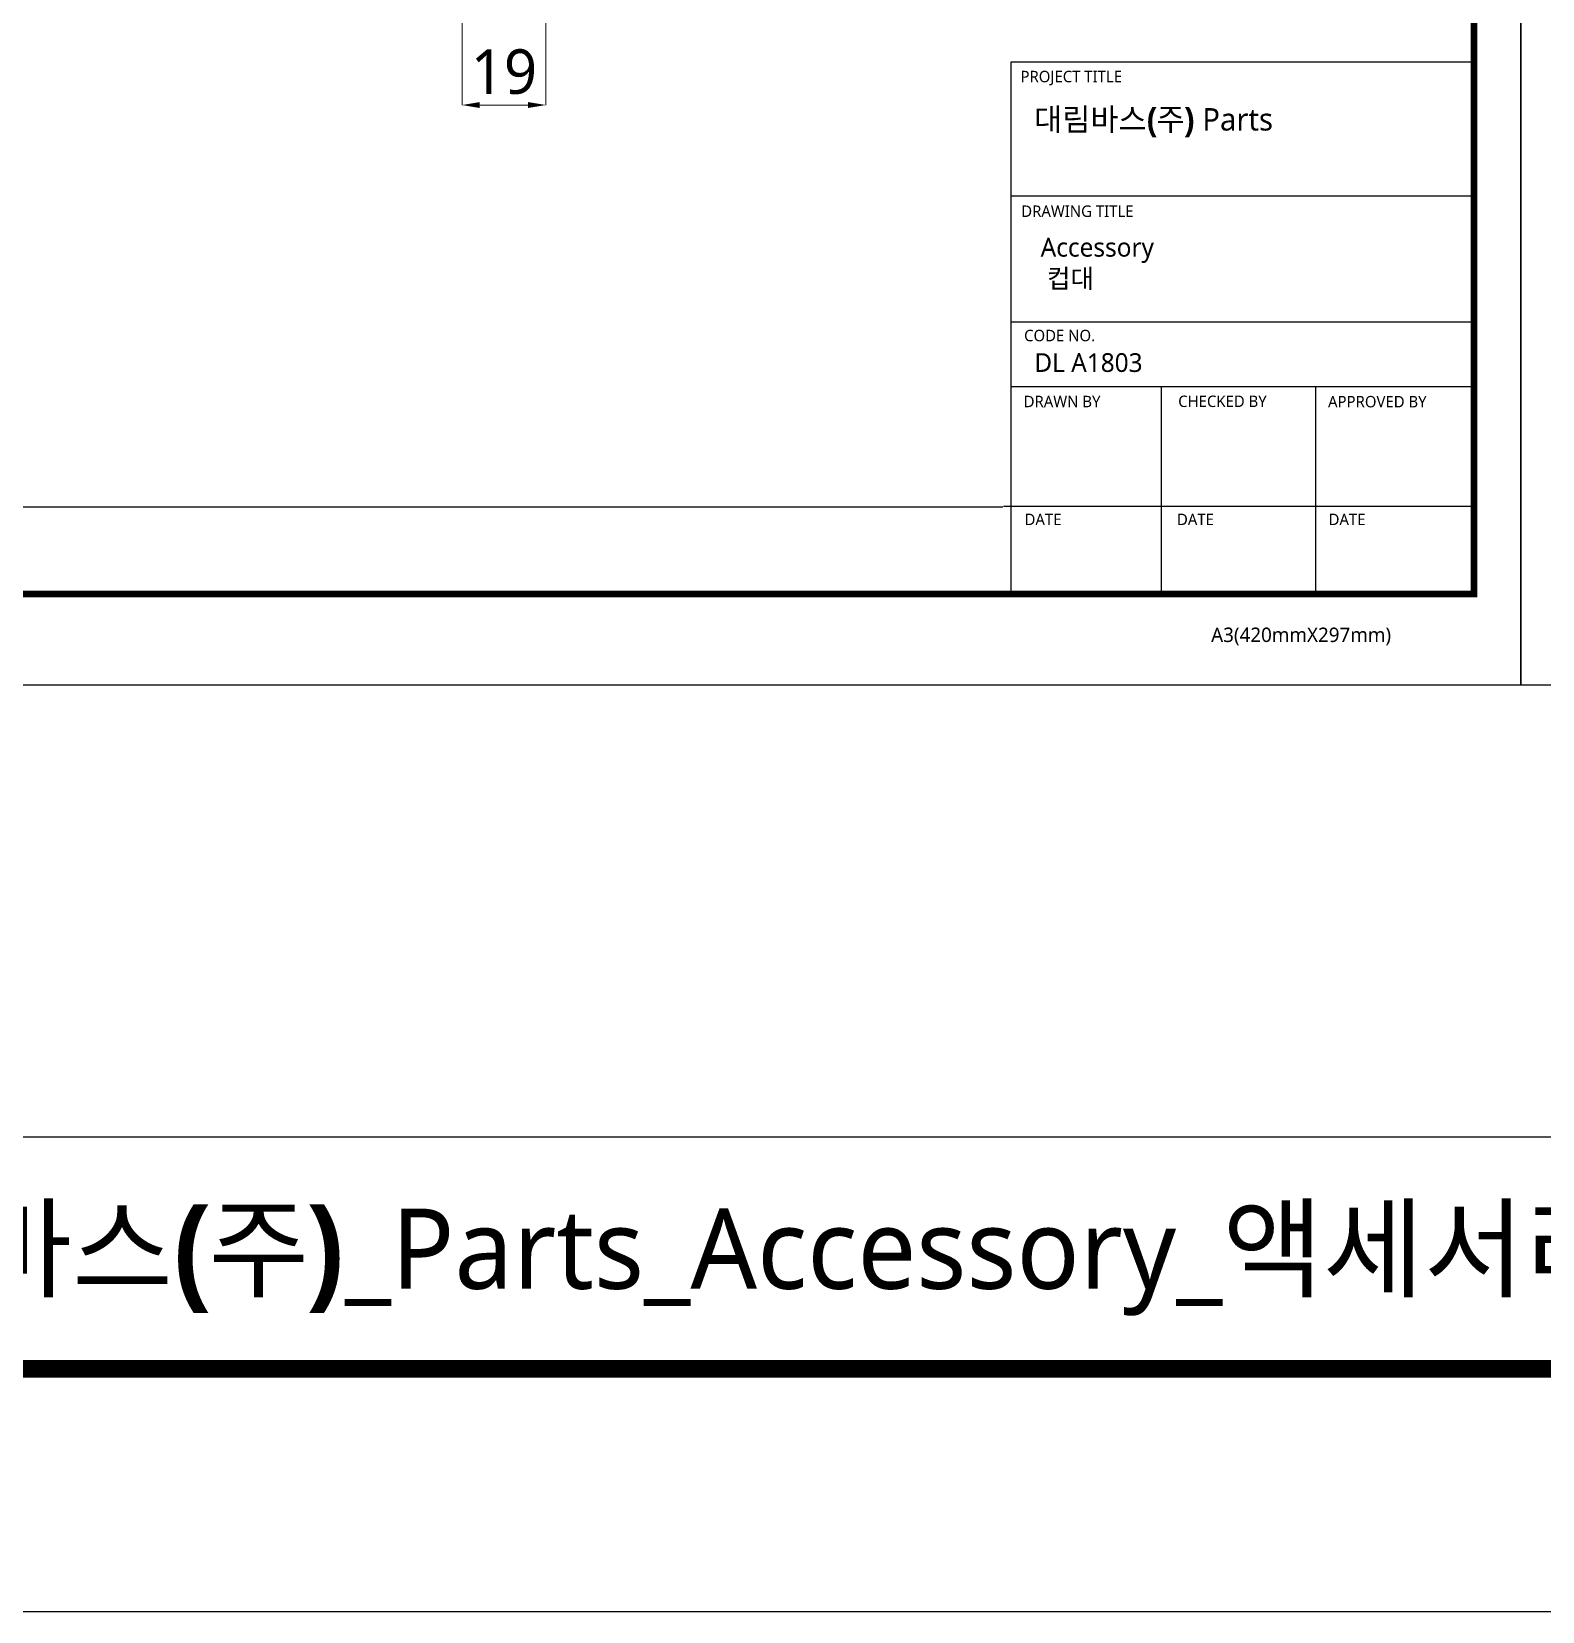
# Model space of a CAD drawing. Extents: x 16296675745 to 16296677675, y -37409619395 to -37409618123.
# Drawn here: x 16296676143.3 to 16296676482.7, y -37409619395.2 to -37409619040.5 of the extents above; entities that cross this region are included whole.
import ezdxf

# ---------------------------------------------------------------- set-up
doc = ezdxf.new("R2010")
doc.units = 0
doc.header["$LTSCALE"] = 10
doc.header["$MEASUREMENT"] = 0
doc.header["$PDMODE"] = 3
doc.header["$PDSIZE"] = -10
doc.layers.get('0').update_dxf_attribs({"linetype": 'CONTINUOUS'})
doc.layers.get('DEFPOINTS').update_dxf_attribs({"linetype": 'CONTINUOUS'})
doc.styles.add('Daelim Dimension', font='')
doc.styles.get('Daelim Dimension').set_extended_font_data('NanumGothic')
doc.dimstyles.new('DEFAULT', dxfattribs={"dimscale": 2, "dimtxt": 2, "dimasz": 2, "dimexe": 0, "dimexo": 2, "dimgap": 1, "dimtad": 1, "dimdec": 1, "dimzin": 9, "dimdsep": 46, "dimtxsty": 'Daelim Dimension', "dimcen": 0.5, "dimclrd": 252, "dimclre": 252, "dimclrt": 3, "dimadec": 1, "dimazin": 0, "dimtfac": 1, "dimtdec": 1, "dimtix": 1, "dimtmove": 0, "dimatfit": 3, "dimfxl": 1, "dimtolj": 1, "dimtzin": 1, "dimlwd": 9, "dimlwe": 9, "dimarcsym": 0})

# ---------------------------------------------------------------- blocks, each defined once
blk = doc.blocks.new('*D18')
at = {"color": 5, "lineweight": 9, "ltscale": 0.5, "transparency": 16777216}
for p, q in [((16296676240.014549, -37409619012.306252), (16296676240.014549, -37409619056.99115)), ((16296676258.86261, -37409619011.374931), (16296676258.86261, -37409619056.99115)), ((16296676244.014549, -37409619056.99115), (16296676254.86261, -37409619056.99115))]:
    blk.add_line(p, q, dxfattribs=at)
at = {"color": 5, "ltscale": 0.5, "transparency": 16777216}
for points in [[(16296676244.014549, -37409619056.324493), (16296676244.014549, -37409619057.657806), (16296676240.014549, -37409619056.99115)], [(16296676254.86261, -37409619056.324493), (16296676254.86261, -37409619057.657806), (16296676258.86261, -37409619056.99115)]]:
    blk.add_solid(points, dxfattribs=at)
at = {"layer": 'DEFPOINTS', "color": 0, "ltscale": 0.5, "transparency": 16777216}
for p in [(16296676240.014549, -37409619008.306252), (16296676258.86261, -37409619007.374931), (16296676258.86261, -37409619056.99115)]:
    blk.add_point(p, dxfattribs=at)
at = {"color": 7, "ltscale": 0.5, "transparency": 16777216, "insert": (16296676249.43858, -37409619049.547661), "char_height": 10, "attachment_point": 5, "style": 'Daelim Dimension'}
blk.add_mtext('\\A1;19', dxfattribs=at)

msp = doc.modelspace()

# ---------------------------------------------------------------- linework, layer by layer
at = {"color": 5, "ltscale": 40}
for p, q in [((16296676467.30328, -37409619047.351807), (16296676363.260189, -37409619047.351807)), ((16296676467.30328, -37409619077.42482), (16296676363.260189, -37409619077.42482)), ((16296676467.30328, -37409619077.42482), (16296676363.260189, -37409619077.42482)), ((16296676467.30328, -37409619105.714508), (16296676363.260189, -37409619105.714508)), ((16296676467.30328, -37409619105.714508), (16296676363.260189, -37409619105.714508)), ((16296676467.30328, -37409619120.305161), (16296676363.260189, -37409619120.305161)), ((16296676467.30328, -37409619120.305161), (16296676363.260189, -37409619120.305161)), ((16296676397.054291, -37409619120.305161), (16296676397.054291, -37409619166.752136)), ((16296676431.73683, -37409619120.305161), (16296676431.73683, -37409619166.752136)), ((16296676467.30328, -37409619147.135803), (16296676361.615641, -37409619147.135803)), ((16296676467.30328, -37409619147.135803), (16296676364.070789, -37409619147.135803)), ((16296676467.30328, -37409619166.752136), (16296676378.138069, -37409619166.752136))]:
    msp.add_line(p, q, dxfattribs=at)
at = {"color": 5, "ltscale": 0.5}
msp.add_line((16296676363.260189, -37409619047.351807), (16296676363.260189, -37409619167.381477), dxfattribs=at)
at = {"color": 5}
for p, q in [((16296675837.303169, -37409619147.210213), (16296676361.49045, -37409619147.210213)), ((16296675772.947269, -37409619288.663177), (16296677170.780029, -37409619288.663177))]:
    msp.add_line(p, q, dxfattribs=at)
at = {"ltscale": 0.5}
for points in [[(16296675745.032089, -37409619395.241547), (16296677481.032089, -37409619395.241547), (16296677481.032089, -37409618123.241547), (16296675745.032089, -37409618123.241547)], [(16296675826.83497, -37409619187.177101), (16296676477.83497, -37409619187.177101), (16296676477.83497, -37409618710.177101), (16296675826.83497, -37409618710.177101)], [(16296676477.834841, -37409619187.177101), (16296677128.834841, -37409619187.177101), (16296677128.834841, -37409618710.177101), (16296676477.834841, -37409618710.177101)]]:
    msp.add_lwpolyline(points, close=True, dxfattribs=at)
at = {"color": 5, "linetype": 'ByBlock', "lineweight": 200}
for points, const_width in [([(16296675772.947269, -37409619340.775627), (16296677452.947269, -37409619340.775627), (16296677452.947269, -37409618152.775627), (16296675772.947269, -37409618152.775627)], 4), ([(16296675837.303169, -37409619166.75238), (16296676467.303169, -37409619166.75238), (16296676467.303169, -37409618721.25238), (16296675837.303169, -37409618721.25238)], 1.5)]:
    msp.add_lwpolyline(points, close=True, dxfattribs=dict(at, const_width=const_width))

# ---------------------------------------------------------------- texts
at = {"color": 5, "ltscale": 40, "style": 'Daelim Dimension'}
for s, height, p in [('PROJECT TITLE', 2.56901127, (16296676365.462749, -37409619051.880287)), ('DRAWING TITLE', 2.56901127, (16296676365.627451, -37409619082.11618)), ('CODE NO.', 2.5690113, (16296676366.27169, -37409619110.038162)), ('DRAWN BY', 2.5690113, (16296676366.17095, -37409619124.846558)), ('CHECKED BY', 2.5690113, (16296676400.881121, -37409619124.800987)), ('APPROVED BY', 2.56901127, (16296676434.54451, -37409619124.88398)), ('DATE', 2.5690113, (16296676366.371611, -37409619151.324547)), ('DATE', 2.5690113, (16296676400.607941, -37409619151.324547)), ('DATE', 2.5690113, (16296676434.662649, -37409619151.324547)), ('A3(420mmX297mm)', 3.24237133, (16296676408.288231, -37409619177.568092))]:
    msp.add_text(s, height=height, dxfattribs=at).set_placement(p)
at = {"attachment_point": 1, "style": 'Daelim Dimension'}
for s, insert, char_height, width in [('{\\fPretendard Variable SemiBold|b0|i0|c129|p2;\\C7;대림바스(주)} Parts', (16296676368.518459, -37409619057.682121), 5.03600079, 80.93992813), (' Accessory\\P  컵대', (16296676368.562889, -37409619086.828568), 4.2041236, 70.7511006), ('DL A1803', (16296676368.562889, -37409619112.719971), 4.2041236, 70.7511006)]:
    msp.add_mtext(s, dxfattribs=dict(at, insert=insert, char_height=char_height, width=width))
at = {"color": 2, "insert": (16296676084.60663, -37409619304.786163), "char_height": 18.0176724, "width": 729.2543326, "attachment_point": 1, "style": 'Daelim Dimension'}
msp.add_mtext('{\\fPretendard Variable SemiBold|b0|i0|c129|p2;대림바스(주)}_Parts_Accessory_{\\fGulim|b0|i0|c129|p50;액세서리}4{\\fGulim|b0|i0|c129|p50;품}_DL A1800', dxfattribs=at)

# ---------------------------------------------------------------- dimensions: what is measured, and where the dimension line sits
at = {"ltscale": 0.5}
dim = msp.add_linear_dim(base=(16296676258.86261, -37409619056.99115), p1=(16296676240.014549, -37409619008.306252), p2=(16296676258.86261, -37409619007.374931), text='19', dimstyle='DEFAULT', override={"dimtxt": 5, "dimclrd": 5, "dimclre": 5, "dimclrt": 7}, dxfattribs=at)
dim.commit()
dim.dimension.update_dxf_attribs({"geometry": '*D18', "text_midpoint": (16296676249.43858, -37409619049.547661)})

doc.saveas('drawing.dxf')
